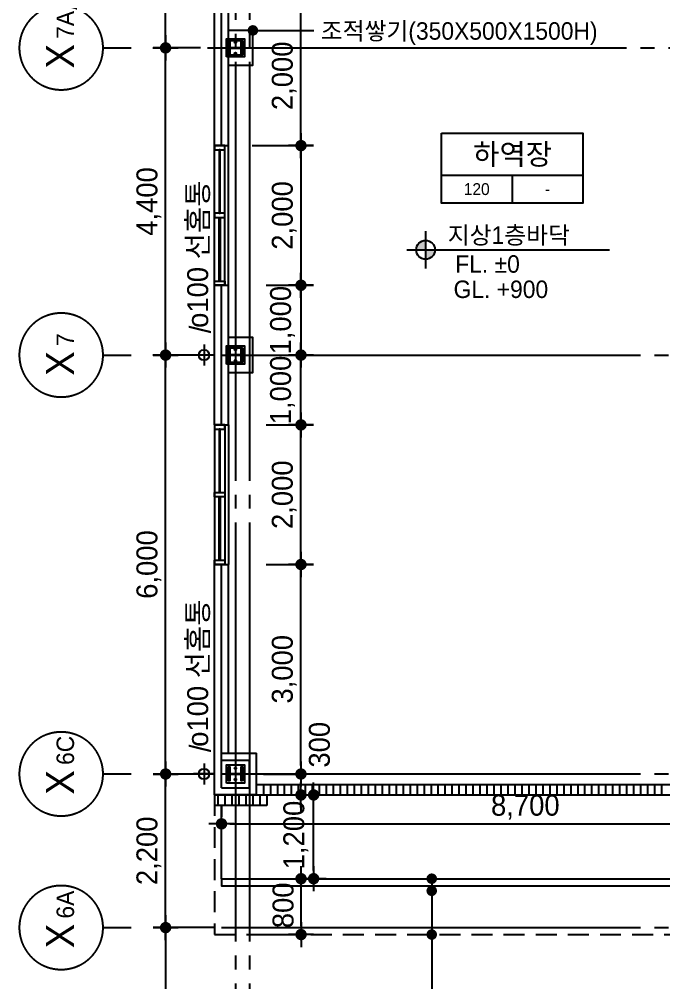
# Model space of a CAD drawing. Extents: x 13990145 to 14069640, y -1806033 to -1750552.
# Drawn here: x 13990145 to 13999372, y -1784119 to -1770319 of the extents above; entities that cross this region are included whole.
import ezdxf
from ezdxf.enums import TextEntityAlignment as Align

# ---------------------------------------------------------------- set-up
doc = ezdxf.new("R2010")
doc.units = 0
doc.header["$LTSCALE"] = 100
doc.header["$MEASUREMENT"] = 0
doc.header["$PDSIZE"] = -10
doc.linetypes.add('CEN', pattern=[66, 60, -2, 2, -2])
doc.linetypes.add('HID', pattern=[2.3, 1.5, -0.8])
doc.layers.get('0').update_dxf_attribs({"linetype": 'CONTINUOUS'})
doc.layers.get('Defpoints').update_dxf_attribs({"linetype": 'CONTINUOUS'})
for name, color, linetype in [('0-캐노피', 6, 'CONTINUOUS'), ('4WID', 4, 'CONTINUOUS'), ('AINFO', 1, 'CONTINUOUS'), ('AXIS', 7, 'CEN'), ('CEN', 1, 'CEN'), ('col2', 3, 'CONTINUOUS'), ('DIM', 7, 'CONTINUOUS'), ('EL-1', 4, 'CONTINUOUS'), ('EL-7', 5, 'CONTINUOUS'), ('LEVEL-1', 4, 'CONTINUOUS'), ('line', 2, 'CONTINUOUS'), ('open-tr', 9, 'CONTINUOUS'), ('TEXT', 2, 'CONTINUOUS'), ('TEXT1', 7, 'CONTINUOUS'), ('TEXT2', 7, 'CONTINUOUS'), ('WALL-1', 7, 'CONTINUOUS'), ('WID', 4, 'CONTINUOUS'), ('WINE', 8, 'CONTINUOUS'), ('우수드레인', 8, 'CONTINUOUS')]:
    doc.layers.add(name, color=color, linetype=linetype)
doc.styles.add('HY울를도M', font='HYWULM.TTF')
doc.styles.add('굴림', font='H2HDRM.TTF')
doc.styles.add('돋음', font='Dotum.ttf', dxfattribs={"height": 3})
doc.dimstyles.new('DIM100', dxfattribs={"dimtxt": 300, "dimasz": 120, "dimexe": 1, "dimexo": 100, "dimgap": 60, "dimtad": 1, "dimdec": 4, "dimzin": 0, "dimdsep": 46, "dimlunit": 6, "dimtxsty": '굴림', "dimblk": 'DOTT', "dimcen": 0.09, "dimadec": 0, "dimazin": 0, "dimtfac": 1, "dimtdec": 4, "dimtofl": 0, "dimtmove": 2, "dimatfit": 2, "dimldrblk": 'DOTT', "dimfxl": 1, "dimtolj": 1, "dimtzin": 0, "dimarcsym": 0})
doc.dimstyles.new('DIM50', dxfattribs={"dimscale": 50, "dimtxt": 3, "dimasz": 1.2, "dimexe": 1, "dimexo": 1, "dimgap": 0.6, "dimtad": 1, "dimdec": 4, "dimzin": 0, "dimdsep": 46, "dimlunit": 6, "dimtxsty": '굴림', "dimblk": 'DOTT', "dimcen": 0.09, "dimadec": 0, "dimazin": 0, "dimtfac": 1, "dimtdec": 4, "dimtofl": 0, "dimtmove": 2, "dimatfit": 2, "dimldrblk": 'DOTT', "dimfxl": 1, "dimtolj": 1, "dimtzin": 0, "dimarcsym": 0})

# ---------------------------------------------------------------- blocks, each defined once
blk = doc.blocks.new('BOMBOM_S')
at = {"color": 7}
blk.add_line((0, 0.4), (0, 0), dxfattribs=at)
blk.add_lwpolyline([(-0.6, 1, 1), (0.6, 1, 1), (-0.6, 1, 1)], format="xyb", dxfattribs=at)
at = {"color": 1, "style": '돋음'}
for tag, p, height in [('X', (-0.295, 0.816), 0.4), ('N', (0.129, 0.816), 0.25)]:
    blk.add_attdef(tag, p, '', height=height, dxfattribs=at)
blk = doc.blocks.new('DOTT')
for p, q in [((0, 1.5), (0, -1.5)), ((-1.5, 0), (1.5, 0))]:
    blk.add_line(p, q)
at = {"color": 6, "const_width": 0.68}
blk.add_lwpolyline([(-0.34, 0, 1), (0.34, 0, 1)], format="xyb", close=True, dxfattribs=at)
blk = doc.blocks.new('*D163')
at = {"layer": 'Defpoints', "color": 0, "lineweight": -3, "ltscale": 3}
for p in [(13992240, -1775129), (13992840, -1775129), (13993040, -1781129)]:
    blk.add_point(p, dxfattribs=at)
at = {"layer": 'DIM', "color": 7, "lineweight": -2, "ltscale": 3}
for p, q in [((13992740, -1775129), (13992239, -1775129)), ((13992240, -1781009), (13992240, -1775249)), ((13992940, -1781129), (13992239, -1781129))]:
    blk.add_line(p, q, dxfattribs=at)
at = {"layer": 'DIM', "color": 7, "lineweight": -2, "ltscale": 3, "xscale": 120, "yscale": 120, "zscale": 120}
for p, rotation in [((13992240, -1775129), 90), ((13992240, -1781129), 270)]:
    blk.add_blockref('DOTT', p, dxfattribs=dict(at, rotation=rotation))
at = {"layer": 'DIM', "color": 3, "ltscale": 3, "insert": (13992000, -1778129), "char_height": 300, "attachment_point": 5, "rotation": 90, "style": '굴림'}
blk.add_mtext('\\A1;6,000', dxfattribs=at)
blk = doc.blocks.new('*D164')
at = {"layer": 'Defpoints', "color": 0, "lineweight": -3, "ltscale": 3}
for p in [(13992240, -1765129), (13992740, -1765129), (13992840, -1770729)]:
    blk.add_point(p, dxfattribs=at)
at = {"layer": 'DIM', "color": 7, "lineweight": -2, "ltscale": 3}
for p, q in [((13992640, -1765129), (13992239, -1765129)), ((13992240, -1770609), (13992240, -1765249)), ((13992740, -1770729), (13992239, -1770729))]:
    blk.add_line(p, q, dxfattribs=at)
at = {"layer": 'DIM', "color": 7, "lineweight": -2, "ltscale": 3, "xscale": 120, "yscale": 120, "zscale": 120}
for p, rotation in [((13992240, -1765129), 90), ((13992240, -1770729), 270)]:
    blk.add_blockref('DOTT', p, dxfattribs=dict(at, rotation=rotation))
at = {"layer": 'DIM', "color": 3, "ltscale": 3, "insert": (13992000, -1767929), "char_height": 300, "attachment_point": 5, "rotation": 90, "style": '굴림'}
blk.add_mtext('\\A1;5,600', dxfattribs=at)
blk = doc.blocks.new('*D166')
at = {"layer": 'Defpoints', "color": 0, "lineweight": -3, "ltscale": 3}
for p in [(13993578, -1776129), (13994178, -1776129), (13993578, -1778129)]:
    blk.add_point(p, dxfattribs=at)
at = {"layer": 'DIM', "color": 7, "lineweight": -2, "ltscale": 3}
for p, q in [((13993678, -1776129), (13994179, -1776129)), ((13994178, -1778009), (13994178, -1776249)), ((13993678, -1778129), (13994179, -1778129))]:
    blk.add_line(p, q, dxfattribs=at)
at = {"layer": 'DIM', "color": 7, "lineweight": -2, "ltscale": 3, "xscale": 120, "yscale": 120, "zscale": 120}
for p, rotation in [((13994178, -1776129), 90), ((13994178, -1778129), 270)]:
    blk.add_blockref('DOTT', p, dxfattribs=dict(at, rotation=rotation))
at = {"layer": 'DIM', "color": 3, "ltscale": 3, "insert": (13993938, -1777129), "char_height": 300, "attachment_point": 5, "rotation": 90, "style": '굴림'}
blk.add_mtext('\\A1;2,000', dxfattribs=at)
blk = doc.blocks.new('*D167')
at = {"layer": 'Defpoints', "color": 0, "lineweight": -3, "ltscale": 3}
for p in [(13993578, -1778129), (13994178, -1778129), (13993998, -1781129)]:
    blk.add_point(p, dxfattribs=at)
at = {"layer": 'DIM', "color": 7, "lineweight": -2, "ltscale": 3}
for p, q in [((13993678, -1778129), (13994179, -1778129)), ((13994178, -1781009), (13994178, -1778249)), ((13994098, -1781129), (13994179, -1781129))]:
    blk.add_line(p, q, dxfattribs=at)
at = {"layer": 'DIM', "color": 7, "lineweight": -2, "ltscale": 3, "xscale": 120, "yscale": 120, "zscale": 120}
for p, rotation in [((13994178, -1778129), 90), ((13994178, -1781129), 270)]:
    blk.add_blockref('DOTT', p, dxfattribs=dict(at, rotation=rotation))
at = {"layer": 'DIM', "color": 3, "ltscale": 3, "insert": (13993938, -1779629), "char_height": 300, "attachment_point": 5, "rotation": 90, "style": '굴림'}
blk.add_mtext('\\A1;3,000', dxfattribs=at)
blk = doc.blocks.new('*D170')
at = {"layer": 'Defpoints', "color": 0, "lineweight": -3, "ltscale": 3}
for p in [(13993578, -1770129), (13994178, -1770129), (13993378, -1772129)]:
    blk.add_point(p, dxfattribs=at)
at = {"layer": 'DIM', "color": 7, "lineweight": -2, "ltscale": 3}
for p, q in [((13993678, -1770129), (13994179, -1770129)), ((13994178, -1772009), (13994178, -1770249)), ((13993478, -1772129), (13994179, -1772129))]:
    blk.add_line(p, q, dxfattribs=at)
at = {"layer": 'DIM', "color": 7, "lineweight": -2, "ltscale": 3, "xscale": 120, "yscale": 120, "zscale": 120}
for p, rotation in [((13994178, -1770129), 90), ((13994178, -1772129), 270)]:
    blk.add_blockref('DOTT', p, dxfattribs=dict(at, rotation=rotation))
at = {"layer": 'DIM', "color": 3, "ltscale": 3, "insert": (13993938, -1771129), "char_height": 300, "attachment_point": 5, "rotation": 90, "style": '굴림'}
blk.add_mtext('\\A1;2,000', dxfattribs=at)
blk = doc.blocks.new('*D173')
at = {"layer": 'Defpoints', "color": 0, "lineweight": -3, "ltscale": 3}
for p in [(13992240, -1781129), (13992840, -1781129), (13993040, -1783329)]:
    blk.add_point(p, dxfattribs=at)
at = {"layer": 'DIM', "color": 7, "lineweight": -2, "ltscale": 3}
for p, q in [((13992740, -1781129), (13992239, -1781129)), ((13992240, -1783209), (13992240, -1781249)), ((13992940, -1783329), (13992239, -1783329))]:
    blk.add_line(p, q, dxfattribs=at)
at = {"layer": 'DIM', "color": 7, "lineweight": -2, "ltscale": 3, "xscale": 120, "yscale": 120, "zscale": 120}
for p, rotation in [((13992240, -1781129), 90), ((13992240, -1783329), 270)]:
    blk.add_blockref('DOTT', p, dxfattribs=dict(at, rotation=rotation))
at = {"layer": 'DIM', "color": 3, "ltscale": 3, "insert": (13992000, -1782229), "char_height": 300, "attachment_point": 5, "rotation": 90, "style": '굴림'}
blk.add_mtext('\\A1;2,200', dxfattribs=at)
blk = doc.blocks.new('*D174')
at = {"layer": 'Defpoints', "color": 0, "lineweight": -3, "ltscale": 3}
for p in [(13993578, -1775129), (13994178, -1775129), (13993578, -1776129)]:
    blk.add_point(p, dxfattribs=at)
at = {"layer": 'DIM', "color": 7, "lineweight": -2, "ltscale": 3}
for p, q in [((13993678, -1775129), (13994179, -1775129)), ((13994178, -1776009), (13994178, -1775249)), ((13993678, -1776129), (13994179, -1776129))]:
    blk.add_line(p, q, dxfattribs=at)
at = {"layer": 'DIM', "color": 7, "lineweight": -2, "ltscale": 3, "xscale": 120, "yscale": 120, "zscale": 120}
for p, rotation in [((13994178, -1775129), 90), ((13994178, -1776129), 270)]:
    blk.add_blockref('DOTT', p, dxfattribs=dict(at, rotation=rotation))
at = {"layer": 'DIM', "color": 3, "ltscale": 3, "insert": (13993913, -1775629), "char_height": 300, "attachment_point": 5, "rotation": 90, "style": '굴림'}
blk.add_mtext('\\A1;1,000', dxfattribs=at)
blk = doc.blocks.new('*D179')
at = {"layer": 'Defpoints', "color": 0, "lineweight": -3, "ltscale": 3}
for p in [(13992239, -1770729), (13992840, -1770729), (13992740, -1775129)]:
    blk.add_point(p, dxfattribs=at)
at = {"layer": 'DIM', "color": 7, "lineweight": -2, "ltscale": 3}
for p, q in [((13992740, -1770729), (13992238, -1770729)), ((13992239, -1775009), (13992239, -1770849)), ((13992640, -1775129), (13992238, -1775129))]:
    blk.add_line(p, q, dxfattribs=at)
at = {"layer": 'DIM', "color": 7, "lineweight": -2, "ltscale": 3, "xscale": 120, "yscale": 120, "zscale": 120}
for p, rotation in [((13992239, -1770729), 90), ((13992239, -1775129), 270)]:
    blk.add_blockref('DOTT', p, dxfattribs=dict(at, rotation=rotation))
at = {"layer": 'DIM', "color": 3, "ltscale": 3, "insert": (13992000, -1772929), "char_height": 300, "attachment_point": 5, "rotation": 90, "style": '굴림'}
blk.add_mtext('\\A1;4,400', dxfattribs=at)
blk = doc.blocks.new('*D181')
at = {"layer": 'Defpoints', "color": 0, "lineweight": -3, "ltscale": 3}
for p in [(13993540, -1781129), (13994178, -1781129), (13993837, -1781429)]:
    blk.add_point(p, dxfattribs=at)
at = {"layer": 'DIM', "color": 7, "lineweight": -2, "ltscale": 3}
for p, q in [((13994178, -1781009), (13994178, -1780889)), ((13993640, -1781129), (13994179, -1781129)), ((13993937, -1781429), (13994179, -1781429)), ((13994178, -1781549), (13994178, -1781669))]:
    blk.add_line(p, q, dxfattribs=at)
at = {"layer": 'DIM', "color": 7, "lineweight": -2, "ltscale": 3, "xscale": 120, "yscale": 120, "zscale": 120}
for p, rotation in [((13994178, -1781129), 270), ((13994178, -1781429), 90)]:
    blk.add_blockref('DOTT', p, dxfattribs=dict(at, rotation=rotation))
at = {"layer": 'DIM', "color": 3, "ltscale": 3, "insert": (13994443, -1780710), "char_height": 300, "attachment_point": 5, "rotation": 90, "style": '굴림'}
blk.add_mtext('\\A1;300', dxfattribs=at)
blk = doc.blocks.new('SCA')
at = {"layer": 'col2'}
blk.add_lwpolyline([(100, 100), (100, 80), (7, 80), (7, -80), (100, -80), (100, -100), (-100, -100), (-100, -80), (-7, -80), (-7, 80), (-100, 80), (-100, 100)], close=True, dxfattribs=at)
at = {"layer": 'EL-7', "color": 5}
for p, q in [((-80, 16), (-80, -16)), ((-80, 16), (-80, -16)), ((80, 16), (80, -16)), ((80, 16), (80, -16)), ((-64, 0), (-96, 0)), ((-64, 0), (-96, 0)), ((64, 0), (96, 0)), ((64, 0), (96, 0))]:
    blk.add_line(p, q, dxfattribs=at)
blk.add_lwpolyline([(130, -130), (-130, -130), (-130, 130), (130, 130)], close=True, dxfattribs=at)
for centre in [(-80, 0), (80, 0)]:
    blk.add_circle(centre, 12, dxfattribs=at)
blk = doc.blocks.new('*D183')
at = {"layer": 'Defpoints', "color": 0, "lineweight": -3, "ltscale": 3}
for p in [(13993537, -1781429), (13994359, -1781429), (13993834, -1782629)]:
    blk.add_point(p, dxfattribs=at)
at = {"layer": 'DIM', "color": 7, "lineweight": -2, "ltscale": 3}
for p, q in [((13993637, -1781429), (13994360, -1781429)), ((13994359, -1782509), (13994359, -1781549)), ((13993934, -1782629), (13994360, -1782629))]:
    blk.add_line(p, q, dxfattribs=at)
at = {"layer": 'DIM', "color": 7, "lineweight": -2, "ltscale": 3, "xscale": 120, "yscale": 120, "zscale": 120}
for p, rotation in [((13994359, -1781429), 90), ((13994359, -1782629), 270)]:
    blk.add_blockref('DOTT', p, dxfattribs=dict(at, rotation=rotation))
at = {"layer": 'DIM', "color": 3, "ltscale": 3, "insert": (13994103, -1782003), "char_height": 300, "attachment_point": 5, "rotation": 90, "style": '굴림'}
blk.add_mtext('\\A1;1,200', dxfattribs=at)
blk = doc.blocks.new('*D184')
at = {"layer": 'Defpoints', "color": 0, "lineweight": -3, "ltscale": 3}
for p in [(13993537, -1782629), (13994179, -1782629), (13993440, -1783429)]:
    blk.add_point(p, dxfattribs=at)
at = {"layer": 'DIM', "color": 7, "lineweight": -2, "ltscale": 3}
for p, q in [((13993637, -1782629), (13994180, -1782629)), ((13994179, -1783309), (13994179, -1782749)), ((13993540, -1783429), (13994180, -1783429))]:
    blk.add_line(p, q, dxfattribs=at)
at = {"layer": 'DIM', "color": 7, "lineweight": -2, "ltscale": 3, "xscale": 120, "yscale": 120, "zscale": 120}
for p, rotation in [((13994179, -1782629), 90), ((13994179, -1783429), 270)]:
    blk.add_blockref('DOTT', p, dxfattribs=dict(at, rotation=rotation))
at = {"layer": 'DIM', "color": 3, "ltscale": 3, "insert": (13993923, -1783010), "char_height": 300, "attachment_point": 5, "rotation": 90, "style": '굴림'}
blk.add_mtext('\\A1;800', dxfattribs=at)
blk = doc.blocks.new('*D210')
at = {"layer": 'Defpoints', "color": 0, "lineweight": -3, "ltscale": 3}
for p in [(13993578, -1772129), (13993578, -1774129), (13994178, -1774129)]:
    blk.add_point(p, dxfattribs=at)
at = {"layer": 'DIM', "color": 7, "lineweight": -2, "ltscale": 3}
for p, q in [((13993678, -1772129), (13994179, -1772129)), ((13994178, -1772249), (13994178, -1774009)), ((13993678, -1774129), (13994179, -1774129))]:
    blk.add_line(p, q, dxfattribs=at)
at = {"layer": 'DIM', "color": 7, "lineweight": -2, "ltscale": 3, "xscale": 120, "yscale": 120, "zscale": 120}
for p, rotation in [((13994178, -1772129), 90), ((13994178, -1774129), 270)]:
    blk.add_blockref('DOTT', p, dxfattribs=dict(at, rotation=rotation))
at = {"layer": 'DIM', "color": 3, "ltscale": 3, "insert": (13993938, -1773129), "char_height": 300, "attachment_point": 5, "rotation": 90, "style": '굴림'}
blk.add_mtext('\\A1;2,000', dxfattribs=at)
blk = doc.blocks.new('*D211')
at = {"layer": 'Defpoints', "color": 0, "lineweight": -3, "ltscale": 3}
for p in [(13993578, -1774129), (13993578, -1775129), (13994178, -1775129)]:
    blk.add_point(p, dxfattribs=at)
at = {"layer": 'DIM', "color": 7, "lineweight": -2, "ltscale": 3}
for p, q in [((13993678, -1774129), (13994179, -1774129)), ((13994178, -1774249), (13994178, -1775009)), ((13993678, -1775129), (13994179, -1775129))]:
    blk.add_line(p, q, dxfattribs=at)
at = {"layer": 'DIM', "color": 7, "lineweight": -2, "ltscale": 3, "xscale": 120, "yscale": 120, "zscale": 120}
for p, rotation in [((13994178, -1774129), 90), ((13994178, -1775129), 270)]:
    blk.add_blockref('DOTT', p, dxfattribs=dict(at, rotation=rotation))
at = {"layer": 'DIM', "color": 3, "ltscale": 3, "insert": (13993913, -1774629), "char_height": 300, "attachment_point": 5, "rotation": 90, "style": '굴림'}
blk.add_mtext('\\A1;1,000', dxfattribs=at)
blk = doc.blocks.new('TT1')
at = {"layer": 'TEXT1'}
for p, q in [((-1013, -600), (1013, -600)), ((0, -600), (0, -1000))]:
    blk.add_line(p, q, dxfattribs=at)
blk.add_lwpolyline([(-1013, 0), (1013, 0), (1013, -1000), (-1013, -1000)], close=True, dxfattribs=at)
blk = doc.blocks.new('*D252')
at = {"layer": 'Defpoints', "color": 0, "lineweight": -3}
for p in [(13992940, -1783329), (13992240, -1790129), (13993040, -1790129)]:
    blk.add_point(p, dxfattribs=at)
at = {"layer": 'DIM', "color": 7, "lineweight": -2}
for p, q in [((13992640, -1783329), (13992140, -1783329)), ((13992240, -1783449), (13992240, -1790009)), ((13992740, -1790129), (13992140, -1790129))]:
    blk.add_line(p, q, dxfattribs=at)
at = {"layer": 'DIM', "color": 7, "lineweight": -2, "xscale": 120, "yscale": 120, "zscale": 120}
for p, rotation in [((13992240, -1783329), 90), ((13992240, -1790129), 270)]:
    blk.add_blockref('DOTT', p, dxfattribs=dict(at, rotation=rotation))
at = {"layer": 'DIM', "color": 3, "insert": (13992000, -1786729), "char_height": 300, "attachment_point": 5, "rotation": 90, "style": '굴림'}
blk.add_mtext('\\A1;6,800', dxfattribs=at)
blk = doc.blocks.new('*D256')
at = {"layer": 'Defpoints', "color": 0, "lineweight": -3}
for p in [(13993040, -1781880), (14001740, -1781843), (14001740, -1782629)]:
    blk.add_point(p, dxfattribs=at)
at = {"layer": 'DIM', "color": 7, "lineweight": -2}
for p, q in [((13993040, -1781580), (13993040, -1781743)), ((14001740, -1782329), (14001740, -1781743)), ((13993160, -1781843), (14001620, -1781843))]:
    blk.add_line(p, q, dxfattribs=at)
at = {"layer": 'DIM', "color": 7, "lineweight": -2, "xscale": 120, "yscale": 120, "zscale": 120, "rotation": 180}
blk.add_blockref('DOTT', (13993040, -1781843), dxfattribs=at)
at = {"layer": 'DIM', "color": 7, "lineweight": -2, "xscale": 120, "yscale": 120, "zscale": 120}
blk.add_blockref('DOTT', (14001740, -1781843), dxfattribs=at)
at = {"layer": 'DIM', "color": 3, "insert": (13997390, -1781604), "char_height": 300, "attachment_point": 5, "style": '굴림'}
blk.add_mtext('\\A1;8,700', dxfattribs=at)

msp = doc.modelspace()

# ---------------------------------------------------------------- hatches: boundary and pattern name
at = {"layer": 'LEVEL-1'}
h = msp.add_hatch(color=256, dxfattribs=at)
h.paths.add_polyline_path([(13995961.62657, -1773621.58679), (13995961.62657, -1773487.18813, 0.4142135624), (13995827.22791, -1773621.58679)])
h.paths.add_polyline_path([(13995961.62657, -1773621.58679), (13995961.62657, -1773755.98544, 0.4142135624), (13996096.02522, -1773621.58679)])

# ---------------------------------------------------------------- linework, layer by layer
at = {"layer": '0-캐노피', "color": 6, "linetype": 'HID', "ltscale": 2}
for p, q in [((13992939.53431, -1781428.57588), (13992939.53431, -1783428.57588)), ((13992939.53431, -1783428.57588), (14004839.53431, -1783428.57588))]:
    msp.add_line(p, q, dxfattribs=at)
at = {"layer": '4WID', "lineweight": -3, "ltscale": 200}
for p, q in [((13993639.53431, -1781278.57588), (13993639.53431, -1781428.57588)), ((13993739.53431, -1781278.57588), (13993739.53431, -1781428.57588)), ((13993839.53431, -1781278.57588), (13993839.53431, -1781428.57588)), ((13993939.53431, -1781278.57588), (13993939.53431, -1781428.57588)), ((13994039.53431, -1781278.57588), (13994039.53431, -1781428.57588)), ((13994039.53431, -1781278.57588), (13994039.53431, -1781428.57588)), ((13994139.53431, -1781278.57588), (13994139.53431, -1781428.57588)), ((13994239.53431, -1781278.57588), (13994239.53431, -1781428.57588)), ((13994339.53431, -1781278.57588), (13994339.53431, -1781428.57588)), ((13994439.53431, -1781278.57588), (13994439.53431, -1781428.57588)), ((13994539.53431, -1781278.57588), (13994539.53431, -1781428.57588)), ((13994639.53431, -1781278.57588), (13994639.53431, -1781428.57588)), ((13994739.53431, -1781278.57588), (13994739.53431, -1781428.57588)), ((13994739.53431, -1781278.57588), (13994739.53431, -1781428.57588)), ((13994839.53431, -1781278.57588), (13994839.53431, -1781428.57588)), ((13994839.53431, -1781278.57588), (13994839.53431, -1781428.57588)), ((13994939.53431, -1781278.57588), (13994939.53431, -1781428.57588)), ((13995039.53431, -1781278.57588), (13995039.53431, -1781428.57588)), ((13995139.53431, -1781278.57588), (13995139.53431, -1781428.57588)), ((13995139.53431, -1781278.57588), (13995139.53431, -1781428.57588)), ((13995239.53431, -1781278.57588), (13995239.53431, -1781428.57588)), ((13995339.53431, -1781278.57588), (13995339.53431, -1781428.57588)), ((13995439.53431, -1781278.57588), (13995439.53431, -1781428.57588)), ((13995539.53431, -1781278.57588), (13995539.53431, -1781428.57588)), ((13995639.53431, -1781278.57588), (13995639.53431, -1781428.57588)), ((13995739.53431, -1781278.57588), (13995739.53431, -1781428.57588)), ((13995839.53431, -1781278.57588), (13995839.53431, -1781428.57588)), ((13995839.53431, -1781278.57588), (13995839.53431, -1781428.57588)), ((13995939.53431, -1781278.57588), (13995939.53431, -1781428.57588)), ((13995939.53431, -1781278.57588), (13995939.53431, -1781428.57588)), ((13996039.53431, -1781278.57588), (13996039.53431, -1781428.57588)), ((13996139.53431, -1781278.57588), (13996139.53431, -1781428.57588)), ((13996239.53431, -1781278.57588), (13996239.53431, -1781428.57588)), ((13996239.53431, -1781278.57588), (13996239.53431, -1781428.57588)), ((13996339.53431, -1781278.57588), (13996339.53431, -1781428.57588)), ((13996439.53431, -1781278.57588), (13996439.53431, -1781428.57588)), ((13996539.53431, -1781278.57588), (13996539.53431, -1781428.57588)), ((13996639.53431, -1781278.57588), (13996639.53431, -1781428.57588)), ((13996739.53431, -1781278.57588), (13996739.53431, -1781428.57588)), ((13996839.53431, -1781278.57588), (13996839.53431, -1781428.57588)), ((13996939.53431, -1781278.57588), (13996939.53431, -1781428.57588)), ((13996939.53431, -1781278.57588), (13996939.53431, -1781428.57588)), ((13997039.53431, -1781278.57588), (13997039.53431, -1781428.57588)), ((13997039.53431, -1781278.57588), (13997039.53431, -1781428.57588)), ((13997139.53431, -1781278.57588), (13997139.53431, -1781428.57588)), ((13997239.53431, -1781278.57588), (13997239.53431, -1781428.57588)), ((13997339.53431, -1781278.57588), (13997339.53431, -1781428.57588)), ((13997339.53431, -1781278.57588), (13997339.53431, -1781428.57588)), ((13997439.53431, -1781278.57588), (13997439.53431, -1781428.57588)), ((13997539.53431, -1781278.57588), (13997539.53431, -1781428.57588)), ((13997639.53431, -1781278.57588), (13997639.53431, -1781428.57588)), ((13997739.53431, -1781278.57588), (13997739.53431, -1781428.57588)), ((13997839.53431, -1781278.57588), (13997839.53431, -1781428.57588)), ((13997939.53431, -1781278.57588), (13997939.53431, -1781428.57588)), ((13998039.53431, -1781278.57588), (13998039.53431, -1781428.57588)), ((13998039.53431, -1781278.57588), (13998039.53431, -1781428.57588)), ((13998139.53431, -1781278.57588), (13998139.53431, -1781428.57588)), ((13998139.53431, -1781278.57588), (13998139.53431, -1781428.57588)), ((13998239.53431, -1781278.57588), (13998239.53431, -1781428.57588)), ((13998339.53431, -1781278.57588), (13998339.53431, -1781428.57588)), ((13998439.53431, -1781278.57588), (13998439.53431, -1781428.57588)), ((13998439.53431, -1781278.57588), (13998439.53431, -1781428.57588)), ((13998539.53431, -1781278.57588), (13998539.53431, -1781428.57588)), ((13998639.53431, -1781278.57588), (13998639.53431, -1781428.57588)), ((13998739.53431, -1781278.57588), (13998739.53431, -1781428.57588)), ((13998839.53431, -1781278.57588), (13998839.53431, -1781428.57588)), ((13998939.53431, -1781278.57588), (13998939.53431, -1781428.57588)), ((13999039.53431, -1781278.57588), (13999039.53431, -1781428.57588)), ((13999139.53431, -1781278.57588), (13999139.53431, -1781428.57588)), ((13999139.53431, -1781278.57588), (13999139.53431, -1781428.57588)), ((13999239.53431, -1781278.57588), (13999239.53431, -1781428.57588)), ((13999239.53431, -1781278.57588), (13999239.53431, -1781428.57588)), ((13999339.53431, -1781278.57588), (13999339.53431, -1781428.57588)), ((13993539.53431, -1781428.57588), (13992939.53431, -1781428.57588)), ((13992989.53431, -1781428.57588), (13992989.53431, -1781578.57588)), ((13993089.53431, -1781428.57588), (13993089.53431, -1781578.57588)), ((13993189.53431, -1781428.57588), (13993189.53431, -1781578.57588)), ((13993289.53431, -1781428.57588), (13993289.53431, -1781578.57588)), ((13993389.53431, -1781428.57588), (13993389.53431, -1781578.57588)), ((13993489.53431, -1781428.57588), (13993489.53431, -1781578.57588)), ((13993539.53431, -1781428.57588), (13993689.53431, -1781428.57588)), ((13993589.53431, -1781428.57588), (13993589.53431, -1781578.57588)), ((13993689.53431, -1781428.57588), (13993689.53431, -1781578.57588))]:
    msp.add_line(p, q, dxfattribs=at)
for points in [[(13993139.53431, -1770978.57588), (13993489.53431, -1770978.57588), (13993489.53431, -1770478.57588), (13993139.53431, -1770478.57588)], [(13993139.53431, -1770828.57588), (13993339.53431, -1770828.57588), (13993339.53431, -1770628.57588), (13993139.53431, -1770628.57588)], [(13993139.53431, -1775378.57588), (13993489.53431, -1775378.57588), (13993489.53431, -1774878.57588), (13993139.53431, -1774878.57588)], [(13993139.53431, -1775228.57588), (13993339.53431, -1775228.57588), (13993339.53431, -1775028.57588), (13993139.53431, -1775028.57588)], [(13993039.53431, -1782628.57588), (14001739.53431, -1782628.57588), (14001739.53431, -1787628.57588)]]:
    msp.add_lwpolyline(points, dxfattribs=at)
at = {"layer": '4WID', "color": 9, "lineweight": -3, "ltscale": 200}
msp.add_lwpolyline([(13993039.53431, -1782628.57588), (13993039.53431, -1782728.57588), (14001639.53431, -1782728.57588), (14001639.53431, -1787628.57588), (14001739.53431, -1787628.57588)], dxfattribs=at)
at = {"layer": 'AINFO', "color": 7, "const_width": 75}
for points in [[(13993451.65931, -1770478.57588, 1), (13993527.40931, -1770478.57588, 1)], [(13996012.08154, -1782628.57588, 1), (13996087.83154, -1782628.57588, 1)], [(13996012.08154, -1782801.90223, 1), (13996087.83154, -1782801.90223, 1)], [(13996012.08154, -1783428.57588, 1), (13996087.83154, -1783428.57588, 1)]]:
    msp.add_lwpolyline(points, format="xyb", close=True, dxfattribs=at)
at = {"layer": 'CEN', "linetype": 'CEN'}
for p, q in [((13993239.53431, -1757728.57588), (13993239.53431, -1786039.95868)), ((13993439.53431, -1757728.57588), (13993439.53431, -1798528.57588)), ((13992839.53431, -1770728.57588), (14006249.95654, -1770728.57588)), ((13993039.53431, -1775128.57588), (14067039.53431, -1775128.57588)), ((13993039.53431, -1781128.57588), (14006249.95654, -1781128.57588)), ((13993039.53431, -1783328.57588), (14008739.53431, -1783328.57588))]:
    msp.add_line(p, q, dxfattribs=at)
at = {"layer": 'DIM'}
msp.add_line((13993527.40931, -1770478.57588), (13994361.01144, -1770478.57588), dxfattribs=at)
msp.add_lwpolyline([(13996049.95654, -1782628.57588), (13996049.95654, -1785242.95868), (13996376.95654, -1785242.95868)], dxfattribs=at)
at = {"layer": 'EL-1'}
for q in [(13993039.53431, -1781578.57588), (14001739.53431, -1782628.57588)]:
    msp.add_line((13993039.53431, -1782628.57588), q, dxfattribs=at)
at = {"layer": 'LEVEL-1'}
for p, q in [((13995961.63373, -1773352.78947), (13995961.63373, -1773890.3841)), ((13995692.82926, -1773621.58679), (13998597.18433, -1773621.58679))]:
    msp.add_line(p, q, dxfattribs=at)
msp.add_circle((13995961.62657, -1773621.58679), 134.39866, dxfattribs=at)
at = {"layer": 'open-tr'}
for p, q in [((13993539.53431, -1781278.57588), (14004839.53431, -1781278.57588)), ((13993689.53431, -1781428.57588), (14004839.53431, -1781428.57588)), ((13993689.53431, -1781428.57588), (13993689.53431, -1781578.57588)), ((13993689.53431, -1781578.57588), (13992939.53431, -1781578.57588))]:
    msp.add_line(p, q, dxfattribs=at)
at = {"layer": 'WALL-1', "color": 4}
for p, q in [((13992939.53431, -1772128.57588), (13992939.53431, -1770128.57588)), ((13993039.53431, -1772128.57588), (13993039.53431, -1770128.57588)), ((13993139.53431, -1772128.57588), (13993139.53431, -1770128.57588)), ((13992939.53431, -1772128.57588), (13993139.53431, -1772128.57588)), ((13992939.53431, -1776128.57588), (13992939.53431, -1774128.57588)), ((13992939.53431, -1774128.57588), (13993139.53431, -1774128.57588)), ((13993039.53431, -1776128.57588), (13993039.53431, -1774128.57588)), ((13993139.53431, -1776128.57588), (13993139.53431, -1774128.57588)), ((13992939.53431, -1776128.57588), (13993139.53431, -1776128.57588)), ((13992939.53431, -1781428.57588), (13992939.53431, -1778128.57588)), ((13992939.53431, -1778128.57588), (13993139.53431, -1778128.57588)), ((13993039.53431, -1781328.57588), (13993039.53431, -1778128.57588)), ((13993139.53431, -1780828.57588), (13993139.53431, -1778128.57588)), ((13993039.53431, -1780828.57588), (13993539.53431, -1780828.57588)), ((13993039.53431, -1780928.57588), (13993439.53431, -1780928.57588)), ((13993439.53431, -1781328.57588), (13993439.53431, -1780928.57588)), ((13993539.53431, -1781428.57588), (13993539.53431, -1780828.57588)), ((13993039.53431, -1781328.57588), (13993439.53431, -1781328.57588)), ((13992939.53431, -1781428.57588), (13993539.53431, -1781428.57588))]:
    msp.add_line(p, q, dxfattribs=at)
at = {"layer": 'WID'}
for points in [[(13993089.53431, -1772188.57588), (13993089.53431, -1772128.57588), (13992939.53431, -1772128.57588), (13992939.53431, -1772188.57588)], [(13993020.53431, -1772188.57588), (13993008.53431, -1772188.57588), (13993008.53513, -1773098.57588), (13993020.53513, -1773098.57588)], [(13993089.53431, -1773158.57588), (13993089.53431, -1773098.57588), (13992939.53431, -1773098.57588), (13992939.53431, -1773158.57588)], [(13993020.53431, -1774068.57588), (13993008.53431, -1774068.57588), (13993008.53513, -1773158.57588), (13993020.53513, -1773158.57588)], [(13993089.53431, -1774068.57588), (13993089.53431, -1774128.57588), (13992939.53431, -1774128.57588), (13992939.53431, -1774068.57588)], [(13993089.53431, -1776188.57588), (13993089.53431, -1776128.57588), (13992939.53431, -1776128.57588), (13992939.53431, -1776188.57588)], [(13993020.53431, -1776188.57588), (13993008.53431, -1776188.57588), (13993008.53513, -1777098.57588), (13993020.53513, -1777098.57588)], [(13993089.53431, -1777098.57588), (13993089.53431, -1777158.57588), (13992939.53431, -1777158.57588), (13992939.53431, -1777098.57588)], [(13993020.53431, -1778068.57588), (13993008.53431, -1778068.57588), (13993008.53513, -1777158.57588), (13993020.53513, -1777158.57588)], [(13993089.53431, -1778068.57588), (13993089.53431, -1778128.57588), (13992939.53431, -1778128.57588), (13992939.53431, -1778068.57588)]]:
    msp.add_lwpolyline(points, close=True, dxfattribs=at)
at = {"layer": 'WINE'}
for p, q in [((13992939.53431, -1774128.57588), (13992939.53431, -1772128.57588)), ((13993089.53431, -1774128.57588), (13993089.53431, -1772128.57588)), ((13993139.53431, -1774128.57588), (13993139.53431, -1772128.57588)), ((13992939.53431, -1776128.57588), (13992939.53431, -1778128.57588)), ((13993089.53431, -1776128.57588), (13993089.53431, -1778128.57588)), ((13993139.53431, -1776128.57588), (13993139.53431, -1778128.57588))]:
    msp.add_line(p, q, dxfattribs=at)
at = {"layer": '우수드레인', "color": 1, "ltscale": 2}
for p, q in [((13992789.53431, -1774978.57588), (13992789.53431, -1775278.57588)), ((13992939.53431, -1775128.57588), (13992639.53431, -1775128.57588)), ((13992889.53431, -1775128.57588), (13992689.53431, -1775128.57588)), ((13992789.53431, -1775028.57588), (13992789.53431, -1775228.57588)), ((13992789.53431, -1780978.57588), (13992789.53431, -1781278.57588)), ((13992789.53431, -1781028.57588), (13992789.53431, -1781228.57588)), ((13992939.53431, -1781128.57588), (13992639.53431, -1781128.57588)), ((13992889.53431, -1781128.57588), (13992689.53431, -1781128.57588))]:
    msp.add_line(p, q, dxfattribs=at)
at = {"layer": '우수드레인', "color": 7, "ltscale": 2}
for centre in [(13992789.53431, -1775128.57588), (13992789.53431, -1781128.57588)]:
    msp.add_circle(centre, 75, dxfattribs=at)

# ---------------------------------------------------------------- block references
at = {"layer": 'AXIS', "xscale": 1000, "yscale": 1000, "zscale": 1000, "rotation": 90}
for p, values in [((13991744.53431, -1770728.57588), {'X': 'X', 'N': '7A'}), ((13991744.53431, -1775128.57588), {'X': 'X', 'N': '7'}), ((13991744.53431, -1781128.57588), {'X': 'X', 'N': '6C'}), ((13991744.53431, -1783328.57588), {'X': 'X', 'N': '6A'})]:
    msp.add_blockref('BOMBOM_S', p, dxfattribs=at).add_auto_attribs(values)
at = {"layer": 'line', "lineweight": -3, "rotation": 270}
for p in [(13993239.53431, -1770728.57588), (13993239.53431, -1775128.57588), (13993239.53431, -1781128.57588)]:
    msp.add_blockref('SCA', p, dxfattribs=at)
at = {"layer": 'TEXT1'}
msp.add_blockref('TT1', (13997200.77189, -1771951.73554), dxfattribs=at)

# ---------------------------------------------------------------- texts
at = {"layer": 'TEXT', "style": 'HY울를도M'}
for s, p in [('지상1층바닥', (13996278.74567, -1773536.19937)), ('FL. %%P0', (13996386.4264, -1773949.1653)), ('GL. +900', (13996362.37666, -1774311.52715))]:
    msp.add_text(s, height=250, dxfattribs=at).set_placement(p)
at = {"layer": 'TEXT1', "style": 'HY울를도M'}
msp.add_text('하역장', height=300, dxfattribs=at).set_placement((13997208.17113, -1772402.52562), align=Align.CENTER)
for s, p in [('o100 선홈통', (13992692.33322, -1773683.85127)), ('/', (13992729.33322, -1774761.85127)), ('o100 선홈통', (13992692.33322, -1779683.85127)), ('/', (13992729.33322, -1780761.85127))]:
    msp.add_text(s, height=300, rotation=90, dxfattribs=at).set_placement(p, align=Align.MIDDLE)
at = {"layer": 'TEXT1', "color": 2, "style": 'HY울를도M'}
msp.add_text('120', height=170, dxfattribs=at).set_placement((13996694.02394, -1772751.65554), align=Align.MIDDLE_CENTER)
at = {"layer": 'TEXT1', "style": 'HY울를도M'}
msp.add_text('-', height=170, dxfattribs=at).set_placement((13997707.51985, -1772751.65554), align=Align.MIDDLE_CENTER)
at = {"layer": 'TEXT2', "style": 'HY울를도M'}
msp.add_text('조적쌓기(350X500X1500H)', height=250, dxfattribs=at).set_placement((13994460.38083, -1770486.86577), align=Align.MIDDLE_LEFT)

# ---------------------------------------------------------------- dimensions: what is measured, and where the dimension line sits
at = {"layer": 'DIM', "ltscale": 3}
for base, p1, p2, angle, picture, middle in [((13992239.53431, -1765128.57588), (13992839.53431, -1770728.57588), (13992739.53431, -1765128.57588), 90, '*D164', (13992000.49609, -1767928.57588)), ((13994177.53431, -1770128.57588), (13993377.53431, -1772128.57588), (13993577.53431, -1770128.57588), 90, '*D170', (13993938.49609, -1771128.57588)), ((13992238.53431, -1770728.57588), (13992739.53431, -1775128.57588), (13992839.53431, -1770728.57588), 90, '*D179', (13991999.866, -1772928.57588)), ((13994177.53431, -1774128.57588), (13993577.53431, -1772128.57588), (13993577.53431, -1774128.57588), 270, '*D210', (13993938.49609, -1773128.57588)), ((13992239.53431, -1775128.57588), (13993039.53431, -1781128.57588), (13992839.53431, -1775128.57588), 90, '*D163', (13992000.49609, -1778128.57588)), ((13994177.53431, -1776128.57588), (13993577.53431, -1778128.57588), (13993577.53431, -1776128.57588), 90, '*D166', (13993938.49609, -1777128.57588)), ((13994177.53431, -1778128.57588), (13993997.53431, -1781128.57588), (13993577.53431, -1778128.57588), 90, '*D167', (13993938.49609, -1779628.57588)), ((13992239.53431, -1781128.57588), (13993039.53431, -1783328.57588), (13992839.53431, -1781128.57588), 90, '*D173', (13992000.49609, -1782228.57588))]:
    dim = msp.add_linear_dim(base=base, p1=p1, p2=p2, angle=angle, dimstyle='DIM100', dxfattribs=at)
    dim.commit()
    dim.dimension.update_dxf_attribs({"geometry": picture, "text_midpoint": middle})
for base, p1, p2, angle, picture, middle in [((13994177.53431, -1775128.57588), (13993577.53431, -1774128.57588), (13993577.53431, -1775128.57588), 270, '*D211', (13993912.95654, -1774628.57588)), ((13994177.53431, -1775128.57588), (13993577.53431, -1776128.57588), (13993577.53431, -1775128.57588), 90, '*D174', (13993912.95654, -1775628.57588)), ((13994177.53431, -1781128.57588), (13993836.95654, -1781428.57588), (13993539.53431, -1781128.57588), 90, '*D181', (13994442.95654, -1780709.95868)), ((13994358.53431, -1781428.57588), (13993834.37878, -1782628.57588), (13993536.95654, -1781428.57588), 90, '*D183', (13994102.95654, -1782002.95868)), ((13994178.53431, -1782628.57588), (13993439.53431, -1783428.57588), (13993536.95654, -1782628.57588), 90, '*D184', (13993922.95654, -1783009.95868))]:
    dim = msp.add_linear_dim(base=base, p1=p1, p2=p2, angle=angle, dimstyle='DIM100', dxfattribs=at)
    dim.commit()
    dim.dimension.update_dxf_attribs({"geometry": picture, "text_midpoint": middle, "dimtype": 128})
at = {"layer": 'DIM'}
dim = msp.add_linear_dim(base=(14001739.53431, -1781842.94626), p1=(13993039.53431, -1781879.8544), p2=(14001739.53431, -1782628.57588), dimstyle='DIM50', override={"dimscale": 100, "dimexo": 3}, dxfattribs=at)
dim.commit()
dim.dimension.update_dxf_attribs({"geometry": '*D256', "text_midpoint": (13997389.53431, -1781604.27795)})
dim = msp.add_linear_dim(base=(13992239.53431, -1790128.57588), p1=(13992939.53431, -1783328.57588), p2=(13993039.53431, -1790128.57588), angle=270, dimstyle='DIM50', override={"dimscale": 100, "dimexo": 3}, dxfattribs=at)
dim.commit()
dim.dimension.update_dxf_attribs({"geometry": '*D252', "text_midpoint": (13992000.49609, -1786728.57588)})

doc.saveas('drawing.dxf')
